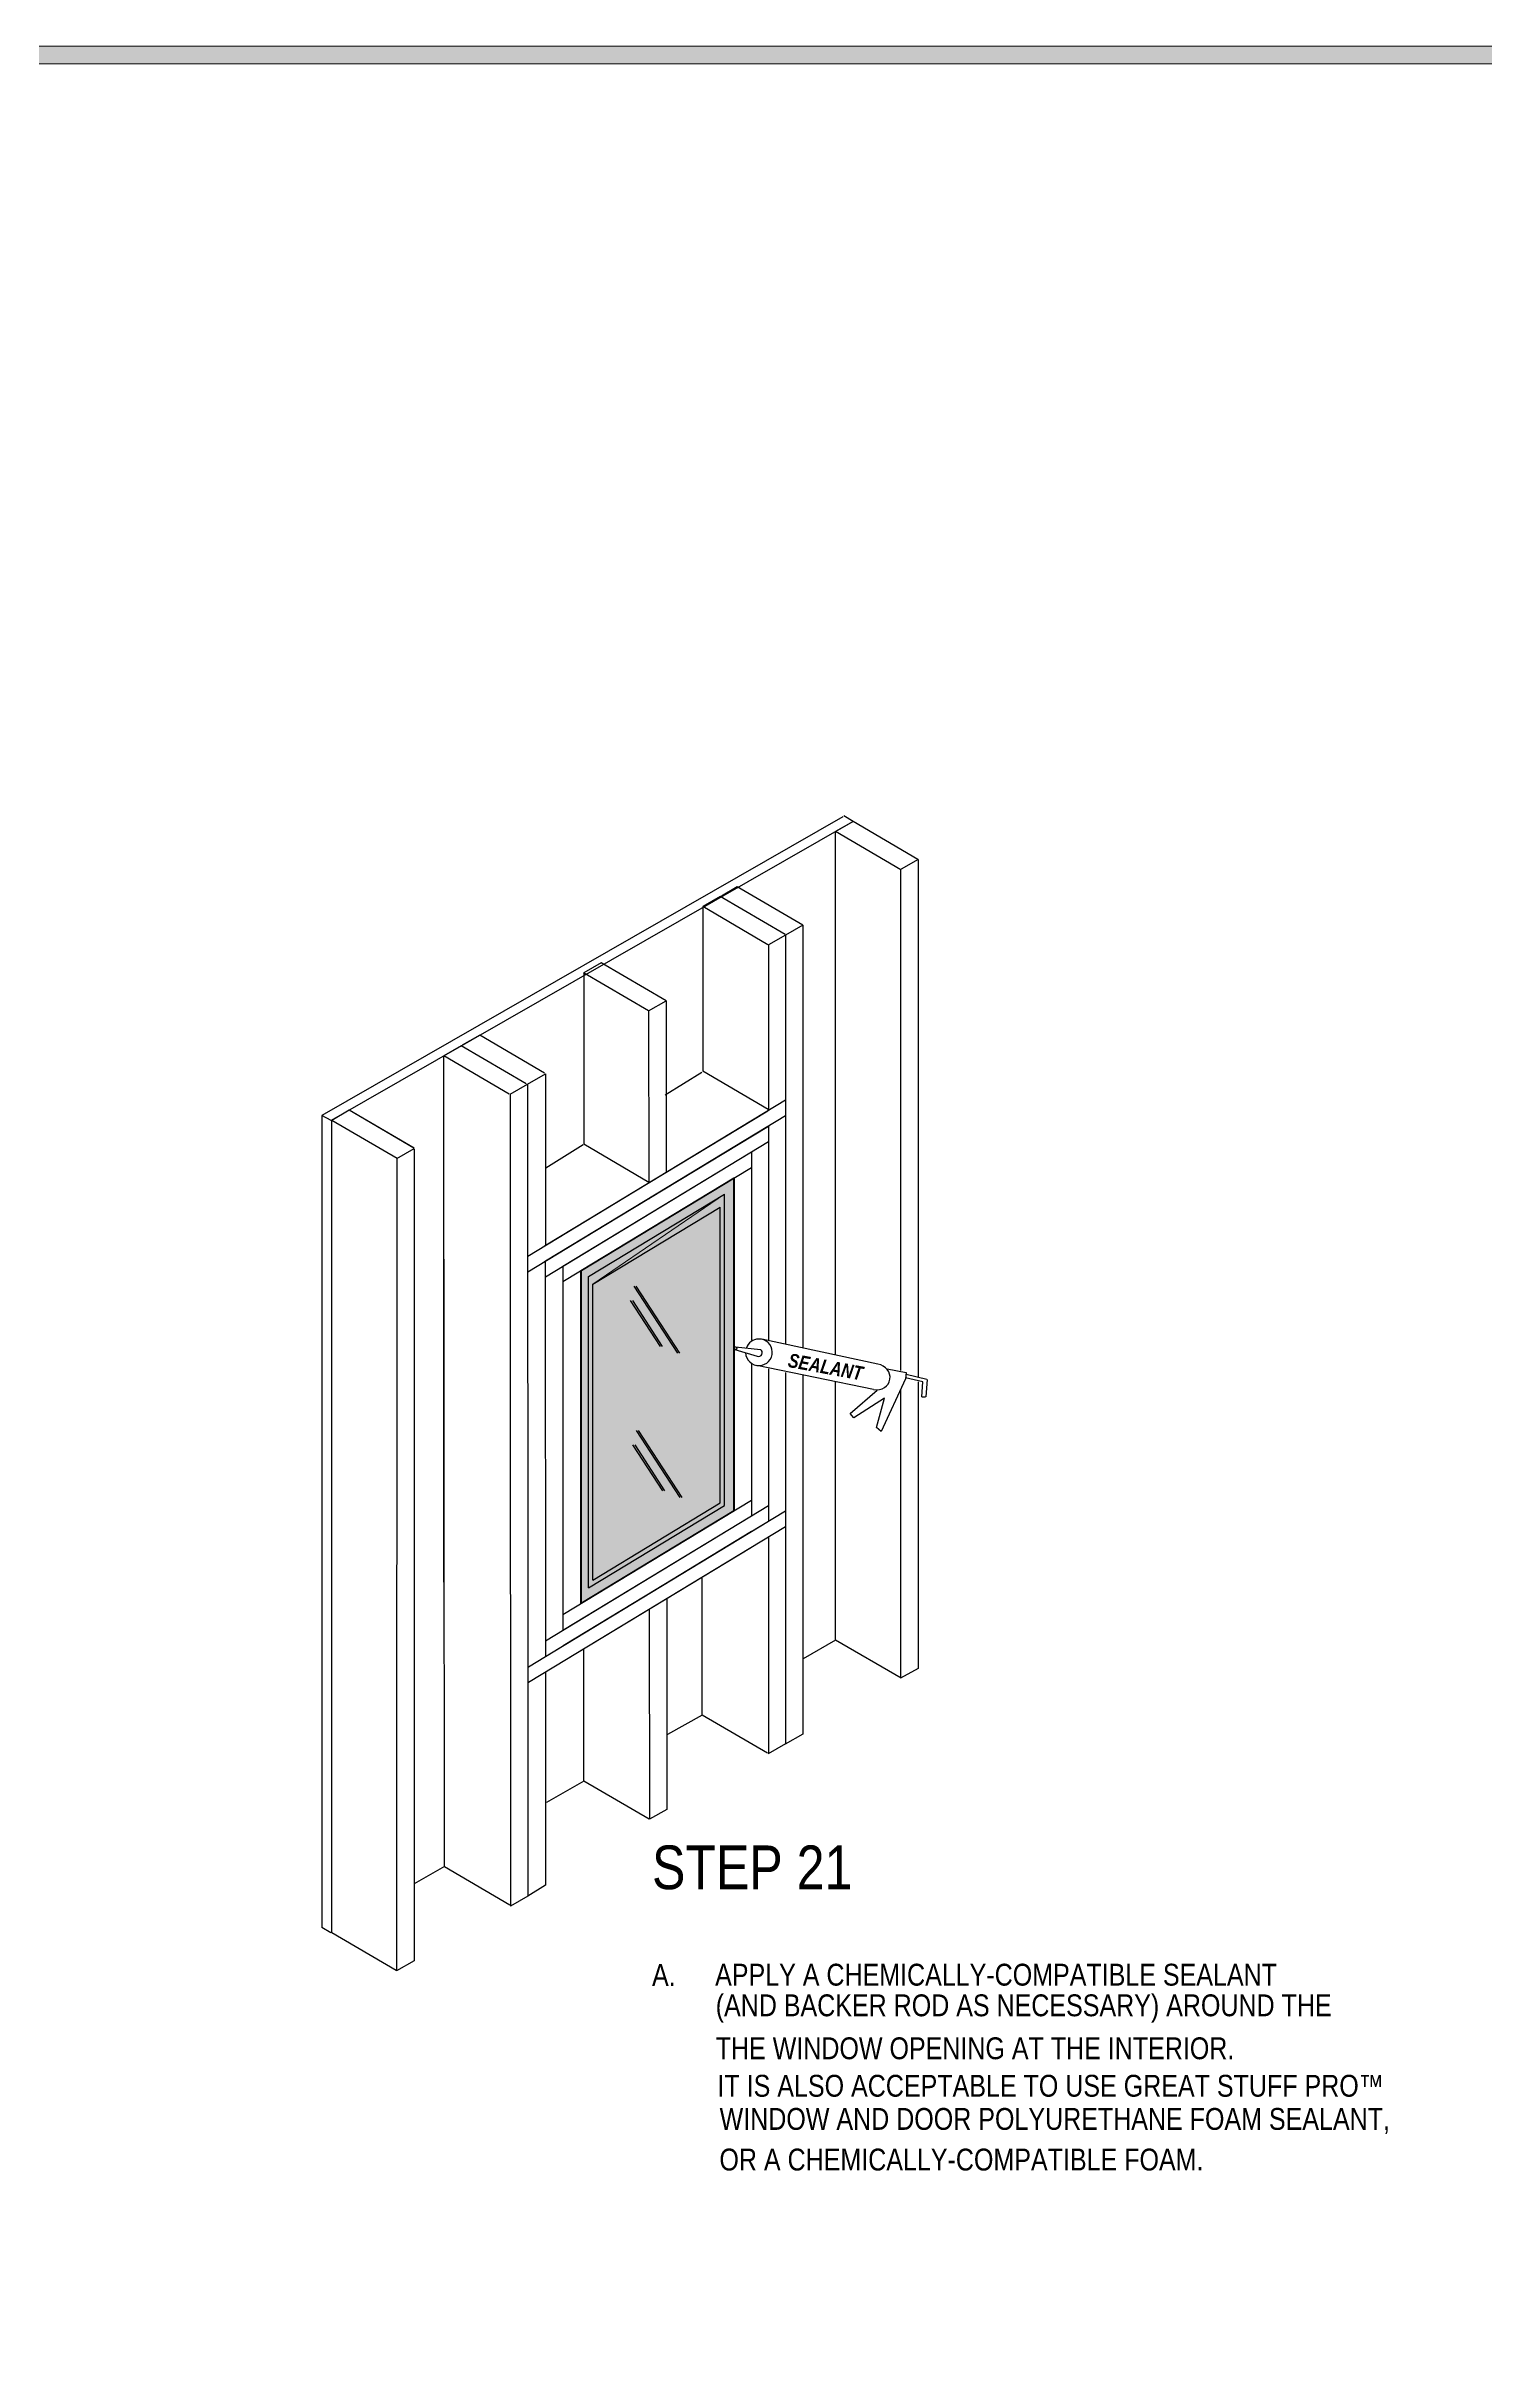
# Model space of a CAD drawing. Extents: x -1279 to 5791, y -3809 to 1769.
# Drawn here: x 3919 to 4660, y -2428 to -1236 of the extents above; entities that cross this region are included whole.
import ezdxf

# ---------------------------------------------------------------- set-up
doc = ezdxf.new("R2010")
doc.units = 0
doc.header["$MEASUREMENT"] = 0
for name, color, linetype, lineweight in [('.ATI-TEXT', 7, 'Continuous', 0), ('G-ANNO-TTLB', 7, 'Continuous', 0), ('T', 7, 'Continuous', 0), ('TYVEK', 7, 'Continuous', 0), ('X-REF - TRACED', 7, 'Continuous', 0)]:
    doc.layers.add(name, color=color, linetype=linetype, lineweight=lineweight)

# ---------------------------------------------------------------- blocks, each defined once
blk = doc.blocks.new('Block_61')
at = {"layer": '.ATI-TEXT', "char_height": 0.2, "attachment_point": 7}
for s, insert in [('\\C18;\\c0;\\FArial Narrow|b0|i0|c1;\\H11.249999;\\W1.000000;A.', (4231.2, -2234.4)), ('\\C18;\\c0;\\FArial Narrow|b0|i0|c1;\\H11.249999;\\W1.000000;APPLY A CHEMICALLY-COMPATIBLE SEALANT', (4263.7, -2234.4)), ('\\C18;\\c0;\\FArial Narrow|b0|i0|c1;\\H11.249999;\\W1.000000;(AND BACKER ROD AS NECESSARY) AROUND THE ', (4264, -2253.4)), ('\\C18;\\c0;\\FArial Narrow|b0|i0|c1;\\H11.249999;\\W1.000000;THE WINDOW OPENING AT THE INTERIOR.', (4264, -2272.3)), ('\\C18;\\c0;\\FArial Narrow|b0|i0|c1;\\H11.253398;\\W1.000000;IT IS ALSO ACCEPTABLE TO USE GREAT STUFF PRO™', (4264.9, -2291.6)), ('\\C18;\\c0;\\FArial Narrow|b0|i0|c1;\\H11.253398;\\W1.000000;WINDOW AND DOOR POLYURETHANE FOAM SEALANT, ', (4266, -2310.6)), ('\\C18;\\c0;\\FArial Narrow|b0|i0|c1;\\H11.253398;\\W1.000000;OR A CHEMICALLY-COMPATIBLE FOAM.', (4265.9, -2329.6))]:
    blk.add_mtext(s, dxfattribs=dict(at, insert=insert))
blk = doc.blocks.new('Block_144')
at = {"layer": 'TYVEK', "color": 33, "lineweight": 25, "true_color": 0xcc9966}
for p, q in [((4359.3, -1659.6), (4325.7, -1639.9)), ((4359.4, -2076), (4325.7, -2056.3))]:
    blk.add_line(p, q, dxfattribs=at)
blk = doc.blocks.new('Block_145')
at = {"layer": 'TYVEK', "color": 33, "lineweight": 25, "true_color": 0xcc9966}
for points in [[(4274.4, -2105.1)], [(4291.2, -2114.8)]]:
    blk.add_lwpolyline(points, dxfattribs=at)
blk = doc.blocks.new('Block_146')
at = {"layer": 'TYVEK', "color": 33, "lineweight": 25, "true_color": 0xcc9966}
for points in [[(4274.4, -2013.6)], [(4274.4, -2105.1)]]:
    blk.add_lwpolyline(points, dxfattribs=at)
blk = doc.blocks.new('Block_147')
at = {"layer": 'TYVEK', "color": 33, "lineweight": 25, "true_color": 0xcc9966}
blk.add_line((4099.8, -1808.3), (4108.8, -1803.2), dxfattribs=at)
blk.add_lwpolyline([(4092, -1793.5)], dxfattribs=at)
blk = doc.blocks.new('Block_148')
at = {"layer": 'TYVEK', "color": 33, "lineweight": 25, "true_color": 0xcc9966}
for points in [[(4159.7, -1754.9)], [(4176.3, -1764.8)]]:
    blk.add_lwpolyline(points, dxfattribs=at)
blk = doc.blocks.new('Block_149')
at = {"layer": 'TYVEK', "color": 33, "lineweight": 25, "true_color": 0xcc9966}
for p, q in [((4238, -1775.6), (4256.9, -1763.8)), ((4176.6, -1813.1), (4195.8, -1801.1))]:
    blk.add_line(p, q, dxfattribs=at)
blk = doc.blocks.new('Block_150')
at = {"layer": 'TYVEK', "color": 33, "lineweight": 25, "true_color": 0xcc9966}
blk.add_line((4167.1, -1770.1), (4176.3, -1764.8), dxfattribs=at)
for points in [[(4150.5, -1760.2)], [(4159.7, -1754.9)]]:
    blk.add_lwpolyline(points, dxfattribs=at)
blk = doc.blocks.new('Block_151')
at = {"layer": 'TYVEK', "color": 33, "lineweight": 25, "true_color": 0xcc9966}
for points in [[(4150.3, -1760.4)], [(4167.1, -1770.1)]]:
    blk.add_lwpolyline(points, dxfattribs=at)
blk = doc.blocks.new('Block_152')
at = {"layer": 'TYVEK', "color": 2, "lineweight": 25, "true_color": 0xffff00}
for points in [[(4125.8, -2190.6)], [(4108.7, -2200.4)]]:
    blk.add_lwpolyline(points, dxfattribs=at)
blk = doc.blocks.new('Block_153')
at = {"layer": 'TYVEK', "color": 3, "lineweight": 25, "true_color": 0x00ff00}
for points in [[(4268.5, -1909.9)], [(4198.5, -1952.3)]]:
    blk.add_lwpolyline(points, dxfattribs=at)
blk = doc.blocks.new('Block_154')
at = {"layer": 'TYVEK', "color": 3, "lineweight": 25, "true_color": 0x00ff00}
for p, q in [((4266.2, -1985.7), (4266.2, -1833.3)), ((4200.7, -2025.4), (4200.7, -1873))]:
    blk.add_line(p, q, dxfattribs=at)
blk = doc.blocks.new('Block_155')
at = {"layer": 'TYVEK', "color": 33, "lineweight": 25, "true_color": 0xcc9966}
blk.add_line((4158.1, -1775.2), (4167.1, -1770.1), dxfattribs=at)
blk.add_lwpolyline([(4150.3, -1760.3)], dxfattribs=at)
blk = doc.blocks.new('Block_156')
at = {"layer": 'TYVEK', "color": 33, "lineweight": 25, "true_color": 0xcc9966}
for points in [[(4214.5, -2049.6)], [(4214.5, -2139.7)]]:
    blk.add_lwpolyline(points, dxfattribs=at)
blk = doc.blocks.new('Block_157')
at = {"layer": 'TYVEK', "color": 33, "lineweight": 25, "true_color": 0xcc9966}
for points in [[(4214.5, -2139.7)], [(4229.9, -2148.6)]]:
    blk.add_lwpolyline(points, dxfattribs=at)
blk = doc.blocks.new('Block_158')
at = {"layer": 'TYVEK', "color": 33, "lineweight": 25, "true_color": 0xcc9966}
for points in [[(4342.4, -2066.3)], [(4359.2, -2076)]]:
    blk.add_lwpolyline(points, dxfattribs=at)
blk = doc.blocks.new('Block_159')
at = {"layer": 'TYVEK', "color": 33, "lineweight": 25, "true_color": 0xcc9966}
for points in [[(4342.4, -2066.3)], [(4359.2, -2076)]]:
    blk.add_lwpolyline(points, dxfattribs=at)
blk = doc.blocks.new('Block_160')
at = {"layer": 'TYVEK', "color": 33, "lineweight": 25, "true_color": 0xcc9966}
for points in [[(4342.4, -1947.8)], [(4342.4, -2066.3)]]:
    blk.add_lwpolyline(points, dxfattribs=at)
blk = doc.blocks.new('Block_315')
at = {"layer": 'TYVEK', "color": 33, "lineweight": 25, "true_color": 0xcc9966}
for p, q in [((4099.9, -1808.3), (4066.3, -1788.7)), ((4099.5, -2226.5), (4066.3, -2207.1))]:
    blk.add_line(p, q, dxfattribs=at)
blk = doc.blocks.new('Block_316')
at = {"layer": 'TYVEK', "color": 33, "lineweight": 25, "true_color": 0xcc9966}
for p, q in [((4157.6, -1775.2), (4124, -1755.5)), ((4290.6, -2114.6), (4257, -2094.9)), ((4229.8, -2148.6), (4196.1, -2129)), ((4157.9, -2192.8), (4124.3, -2173.1))]:
    blk.add_line(p, q, dxfattribs=at)

msp = doc.modelspace()

# ---------------------------------------------------------------- hatches: boundary and pattern name
at = {"layer": 'G-ANNO-TTLB', "true_color": 0xff00ff, "transparency": 33554687}
h = msp.add_hatch(color=6, dxfattribs=at)
edge = h.paths.add_edge_path()
edge.add_spline(control_points=[(5472, -3692.6), (5472, -3692.6), (2542.5, -3692.6), (2542.5, -3692.6), (2542.5, -3692.6), (2542.5, -1235.6), (2542.5, -1235.6), (2542.5, -1235.6), (5472, -1235.6), (5472, -1235.6), (5472, -1235.6), (5472, -3692.6), (5472, -3692.6)], knot_values=[0, 0, 0, 0, 1, 1, 1, 2, 2, 2, 3, 3, 3, 4, 4, 4, 4], degree=3, periodic=0)
edge = h.paths.add_edge_path()
edge.add_spline(control_points=[(2551.5, -1244.6), (2551.5, -1244.6), (2551.5, -3683.6), (2551.5, -3683.6), (2551.5, -3683.6), (5463, -3683.6), (5463, -3683.6), (5463, -3683.6), (5463, -1244.6), (5463, -1244.6), (5463, -1244.6), (2551.5, -1244.6), (2551.5, -1244.6)], knot_values=[0, 0, 0, 0, 1, 1, 1, 2, 2, 2, 3, 3, 3, 4, 4, 4, 4], degree=3, periodic=0)
edge.add_line((2551.5, -1244.6), (2551.5, -1244.6))
at = {"layer": 'TYVEK', "true_color": 0x848484, "transparency": 33554457}
for points in [[(4273.7, -1818.4), (4194.9, -1866.2), (4194.9, -2037.5), (4273.7, -1989.8), (4273.7, -1818.4)], [(4264.1, -1987), (4200.7, -2025.4), (4200.7, -1873), (4268.5, -1826.7), (4268.5, -1987)]]:
    msp.add_hatch(color=252, dxfattribs=at).paths.add_polyline_path(points)

# ---------------------------------------------------------------- linework, layer by layer
at = {"layer": 'G-ANNO-TTLB'}
for points in [[(5472, -3692.6), (5472, -3692.6), (2542.5, -3692.6), (2542.5, -3692.6), (2542.5, -3692.6), (2542.5, -1235.6), (2542.5, -1235.6), (2542.5, -1235.6), (5472, -1235.6), (5472, -1235.6), (5472, -1235.6), (5472, -3692.6), (5472, -3692.6)], [(2551.5, -1244.6), (2551.5, -1244.6), (2551.5, -3683.6), (2551.5, -3683.6), (2551.5, -3683.6), (5463, -3683.6), (5463, -3683.6), (5463, -3683.6), (5463, -1244.6), (5463, -1244.6), (5463, -1244.6), (2551.5, -1244.6), (2551.5, -1244.6)]]:
    msp.add_open_spline(points, degree=3, knots=[0, 0, 0, 0, 1, 1, 1, 2, 2, 2, 3, 3, 3, 4, 4, 4, 4], dxfattribs=at)
at = {"layer": 'T', "color": 252, "lineweight": 25, "true_color": 0x848484}
for p, q in [((4235.5, -1905.1), (4220.1, -1881.4)), ((4221.9, -1874.1), (4244.3, -1908.6)), ((4223.1, -1948.4), (4245.5, -1982.9)), ((4236.7, -1979.4), (4221.4, -1955.7))]:
    msp.add_line(p, q, dxfattribs=at)
at = {"layer": 'TYVEK', "color": 18, "lineweight": 25, "true_color": 0x000000}
for p, q in [((4329.5, -1632.3), (4061.2, -1786.1)), ((4061.2, -1786.1), (4061.2, -2204.4))]:
    msp.add_line(p, q, dxfattribs=at)
at = {"layer": 'TYVEK', "color": 2, "lineweight": 25, "true_color": 0xffff00}
for p, q in [((4334.7, -1634.7), (4329.9, -1631.9)), ((4334.7, -1634.7), (4066, -1788.8)), ((4066, -1788.8), (4061.2, -1786.1)), ((4325.7, -2056.3), (4309, -2066)), ((4257, -2094.9), (4239.2, -2105)), ((4196.1, -2129), (4176.8, -2139.9)), ((4124.4, -2172.9), (4108.7, -2181.9)), ((4065.9, -2207.1), (4061.2, -2204.4))]:
    msp.add_line(p, q, dxfattribs=at)
at = {"layer": 'TYVEK', "color": 33, "lineweight": 25, "true_color": 0xcc9966}
for p, q in [((4334.7, -1634.7), (4325.7, -1639.9)), ((4325.7, -1909.4), (4325.7, -1640)), ((4368.1, -1654.3), (4334.7, -1634.7)), ((4368.1, -1654.3), (4334.7, -1634.7)), ((4368.2, -1654.4), (4359.4, -1659.4)), ((4368.2, -1654.4), (4359.4, -1659.4)), ((4368.2, -1654.4), (4368.2, -1920.8)), ((4368.2, -1654.4), (4368.2, -1907.3)), ((4275, -1668.5), (4266.9, -1673.2)), ((4308.8, -1688.2), (4275, -1668.5)), ((4359.2, -1659.5), (4359.2, -1917.5)), ((4266.3, -1673.4), (4257.3, -1678.6)), ((4290.9, -1698.3), (4257.3, -1678.6)), ((4257.3, -1678.6), (4257.3, -1763.4)), ((4299.7, -1693), (4266.3, -1673.4)), ((4308.8, -1688.2), (4300, -1693.3)), ((4308.8, -1688.2), (4308.8, -1905.7)), ((4300, -1693.3), (4291.2, -1698.3)), ((4291.2, -1698.3), (4291.2, -1783.5)), ((4300, -1693.3), (4299.9, -1904.1)), ((4229.4, -1732.3), (4196, -1712.7)), ((4205, -1707.6), (4196.1, -1712.7)), ((4196.1, -1712.7), (4196.1, -1801)), ((4238.4, -1727.1), (4205, -1707.6)), ((4229.4, -1732.3), (4238.4, -1727.1)), ((4238.4, -1727.1), (4238.4, -1815.4)), ((4229.4, -1732.3), (4229.5, -1820.8)), ((4133, -1750.3), (4124, -1755.5)), ((4166.4, -1769.9), (4133, -1750.3)), ((4166.4, -1769.9), (4133, -1750.3)), ((4142.5, -1744.8), (4133.5, -1750)), ((4175.9, -1764.4), (4142.5, -1744.8)), ((4124, -2026.5), (4124, -1755.6)), ((4124.3, -2173.1), (4124, -1755.6)), ((4291, -1783.1), (4257.3, -1763.4)), ((4158.1, -1775.2), (4158.2, -1872.1)), ((4167.1, -1770.1), (4167.2, -2078.2)), ((4176.3, -1764.8), (4176.3, -1853.1)), ((4075.2, -1783.5), (4066.3, -1788.7)), ((4108.6, -1803), (4075.2, -1783.5)), ((4108.7, -1803), (4075.2, -1783.5)), ((4175.9, -1853.3), (4290.8, -1783.7)), ((4176.2, -1853.2), (4291.1, -1783.5)), ((4185.3, -1847.6), (4300, -1778.1)), ((4185.3, -1855.7), (4300, -1786.2)), ((4066.3, -2059.7), (4066.3, -1788.8)), ((4066.3, -2207.1), (4066.3, -1788.8)), ((4167.2, -1858.6), (4282.1, -1789)), ((4167.2, -1866.6), (4282.1, -1797)), ((4175.9, -1861.4), (4290.8, -1791.7)), ((4176.2, -1861.2), (4291.1, -1791.6)), ((4176.3, -1861.1), (4291.2, -1791.5)), ((4176.3, -1869.2), (4291.2, -1799.5)), ((4291.2, -1791.5), (4291.1, -1902.2)), ((4099.8, -1808.3), (4099.7, -2226.6)), ((4108.7, -1803.3), (4108.7, -2221.4)), ((4185.3, -1863.7), (4282.4, -1804.9)), ((4229.5, -1820.7), (4196.1, -1801)), ((4282.4, -1804.9), (4282.4, -1901.8)), ((4185.3, -1871.7), (4282.4, -1812.9)), ((4194.5, -1866.2), (4273.4, -1818.4)), ((4273.4, -1818.4), (4273.4, -1989.8)), ((4229.5, -1828.9), (4229.5, -1829.2)), ((4176.2, -1861.2), (4176.3, -2064.7)), ((4185.3, -1863.7), (4185.3, -2051.2)), ((4194.5, -1866.2), (4194.5, -2037.5)), ((4158.2, -1872.1), (4158.3, -2193.3)), ((4282.4, -1914), (4282.4, -1992.4)), ((4291.2, -1916.6), (4291.2, -1995.1)), ((4299.9, -1918.5), (4299.9, -2109.8)), ((4308.8, -1920.1), (4308.8, -2104.7)), ((4325.7, -2056.3), (4325.7, -1923.3)), ((4359.2, -1927.4), (4359.2, -2076)), ((4359.2, -1930.9), (4359.2, -2076)), ((4368.2, -1923.3), (4368.2, -2070.9)), ((4176.3, -2056.7), (4291.2, -1987)), ((4185.3, -2043.1), (4282.4, -1984.3)), ((4185.5, -2059.1), (4299.9, -1989.8)), ((4194.5, -2037.5), (4273.4, -1989.8)), ((4167.6, -2070), (4282.5, -2000.3)), ((4176.3, -2064.7), (4291.2, -1995.1)), ((4185.3, -2051.2), (4282.4, -1992.4)), ((4185.5, -2067.2), (4299.9, -1997.8)), ((4167.6, -2078), (4282.5, -2008.4)), ((4256.6, -2008), (4256.6, -2007.9)), ((4291.2, -2003.1), (4291.2, -2114.8)), ((4257, -2094.9), (4257, -2024.4)), ((4238.8, -2034.8), (4238.8, -2143.5)), ((4229.8, -2040.3), (4229.9, -2148.6)), ((4196.1, -2129), (4196.1, -2060.8)), ((4176.3, -2072.7), (4176.3, -2182.6)), ((4368.2, -2070.9), (4359.2, -2076)), ((4368.2, -2070.9), (4359.2, -2076)), ((4368.2, -2070.9), (4359.2, -2076)), ((4167.2, -2078.2), (4167.3, -2188.1)), ((4300, -2109.8), (4291, -2114.9)), ((4308.8, -2104.7), (4299.8, -2109.9)), ((4238.8, -2143.5), (4229.9, -2148.6)), ((4167.3, -2188.1), (4158.3, -2193.3)), ((4176.3, -2182.6), (4167.3, -2188.1)), ((4108.7, -2221.4), (4099.7, -2226.6))]:
    msp.add_line(p, q, dxfattribs=at)
at = {"layer": 'TYVEK', "color": 3, "lineweight": 25, "true_color": 0x00ff00}
for p, q in [((4198.5, -1869.1), (4268.5, -1826.7)), ((4200.7, -1873), (4266.2, -1833.3)), ((4268.5, -1987), (4268.5, -1826.7)), ((4198.5, -2029.4), (4198.5, -1869.1)), ((4198.5, -2029.4), (4268.5, -1987)), ((4200.7, -2025.4), (4266.2, -1985.7))]:
    msp.add_line(p, q, dxfattribs=at)
at = {"layer": 'TYVEK', "color": 252, "lineweight": 25, "true_color": 0x848484}
for p, q in [((4221.1, -1881.4), (4236.5, -1905.1)), ((4222.9, -1874.1), (4245.3, -1908.6)), ((4224.1, -1948.4), (4246.5, -1982.9)), ((4222.4, -1955.7), (4237.7, -1979.4))]:
    msp.add_line(p, q, dxfattribs=at)
at = {"layer": 'TYVEK', "color": 33, "lineweight": 25, "true_color": 0xcc9966}
for points in [[(4325.7, -1640)], [(4308.8, -1688.2)], [(4300, -1693.3)], [(4238.4, -1727.1)], [(4158.1, -1775.2)], [(4099.8, -1808.3)], [(4325.7, -2056.3)], [(4368.2, -2070.9)], [(4141.5, -2183.3)], [(4082.9, -2216.9)]]:
    msp.add_lwpolyline(points, dxfattribs=at)
at = {"layer": 'TYVEK', "color": 18, "lineweight": 60, "true_color": 0x000000}
msp.add_lwpolyline([(4194.5, -1866.2), (4273.4, -1818.4), (4273.4, -1989.8), (4194.5, -2037.5), (4194.5, -1866.2)], dxfattribs=at)
at = {"layer": 'TYVEK'}
for points in [[(4273.7, -1818.4), (4194.9, -1866.2), (4194.9, -2037.5), (4273.7, -1989.8), (4273.7, -1818.4)], [(4264.1, -1987), (4200.7, -2025.4), (4200.7, -1873), (4268.5, -1826.7), (4268.5, -1987)]]:
    msp.add_lwpolyline(points, dxfattribs=at)
at = {"layer": 'X-REF - TRACED', "color": 1, "lineweight": 25, "true_color": 0xff0000}
for p, q in [((4273.9, -1906.7), (4285.3, -1910.1)), ((4274.2, -1905.3), (4287.1, -1906.7)), ((4347.5, -1914.3), (4287.7, -1901.4)), ((4345.3, -1927.3), (4285.1, -1914.9)), ((4352.3, -1916.6), (4362, -1918.5)), ((4362, -1918.5), (4361.7, -1921.8)), ((4372.7, -1922.1), (4362, -1919.5)), ((4333.3, -1939.7), (4347.1, -1927.6)), ((4361.7, -1921.8), (4349.2, -1948.9)), ((4370.7, -1923.4), (4361.7, -1921.2)), ((4370.1, -1931), (4370.7, -1923.4)), ((4370.1, -1931), (4372, -1931.1)), ((4372.3, -1931.1), (4373, -1922.1)), ((4335.1, -1941.8), (4333.3, -1939.7)), ((4350.9, -1931.7), (4335.1, -1941.8)), ((4346.8, -1946.8), (4350.9, -1931.7)), ((4349.2, -1948.9), (4346.8, -1946.8))]:
    msp.add_line(p, q, dxfattribs=at)
msp.add_circle((4274.1, -1906), 0.721, dxfattribs=at)
for points, knots in [([(4279.4, -1908.3), (4279.5, -1912.1), (4282.7, -1915.1), (4286.5, -1914.9), (4290.2, -1914.8), (4293.2, -1911.7), (4293.1, -1907.9), (4293, -1904.1), (4289.8, -1901.2), (4286, -1901.3), (4283.2, -1901.4), (4280.7, -1903.2), (4279.8, -1905.9)], [0, 0, 0, 0, 1, 1, 1, 2, 2, 2, 3, 3, 3, 4, 4, 4, 4]), ([(4285.3, -1910.1), (4286.2, -1910.5), (4287.3, -1910.1), (4287.8, -1909.2), (4288.2, -1908.2), (4288, -1907.1), (4287.1, -1906.7)], [0, 0, 0, 0, 1, 1, 1, 2, 2, 2, 2]), ([(4345.3, -1927.3), (4349.4, -1928), (4353.2, -1925.6), (4353.7, -1922), (4354.3, -1918.4), (4351.5, -1914.9), (4347.5, -1914.3)], [0, 0, 0, 0, 1, 1, 1, 2, 2, 2, 2])]:
    msp.add_open_spline(points, degree=3, knots=knots, dxfattribs=at)

# ---------------------------------------------------------------- block references
at = {"layer": '.ATI-TEXT'}
msp.add_blockref('Block_61', (0, 0), dxfattribs=at)
at = {"layer": 'TYVEK'}
for name in ['Block_144', 'Block_316', 'Block_155', 'Block_151', 'Block_150', 'Block_148', 'Block_149', 'Block_315', 'Block_147', 'Block_154', 'Block_153', 'Block_160', 'Block_146', 'Block_156', 'Block_158', 'Block_159', 'Block_145', 'Block_157', 'Block_152']:
    msp.add_blockref(name, (0, 0), dxfattribs=at)

# ---------------------------------------------------------------- texts
at = {"layer": '.ATI-TEXT', "insert": (4231.2, -2184.9), "char_height": 0.2, "attachment_point": 7}
msp.add_mtext('\\C18;\\c0;\\FArial Narrow|b0|i0|c1;\\H22.499999;\\W1.000000;STEP 21', dxfattribs=at)
at = {"layer": 'TYVEK', "insert": (4300.8, -1915.7), "char_height": 0.2, "attachment_point": 7, "rotation": 349.5335}
msp.add_mtext('\\C252;\\c8684676;\\FArial Narrow Bold Italic|b1|i1|c1;\\H7.215496;\\W0.994519;SEALANT', dxfattribs=at)

doc.saveas('drawing.dxf')
